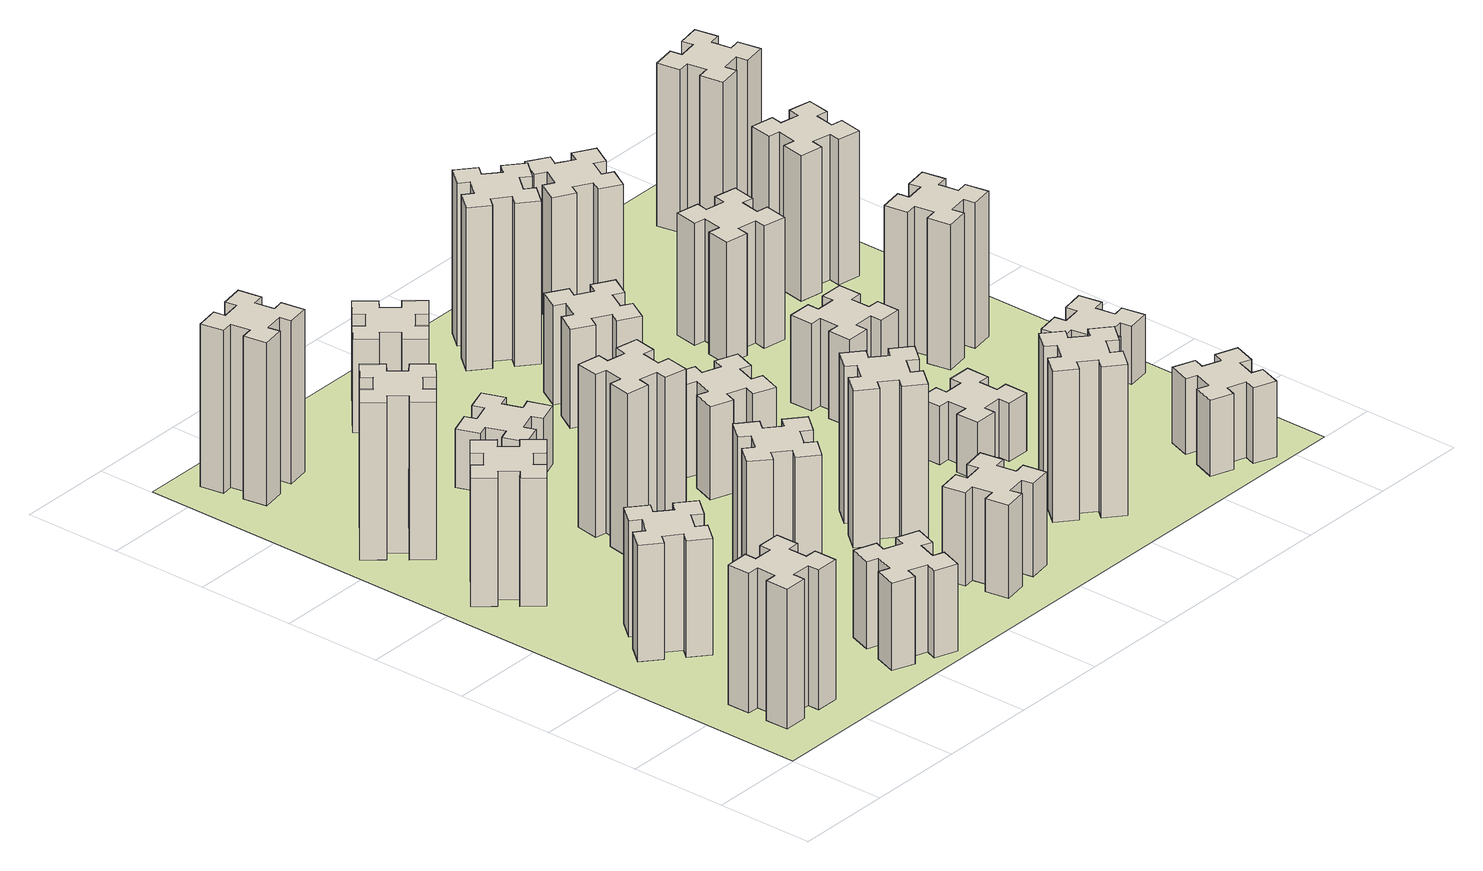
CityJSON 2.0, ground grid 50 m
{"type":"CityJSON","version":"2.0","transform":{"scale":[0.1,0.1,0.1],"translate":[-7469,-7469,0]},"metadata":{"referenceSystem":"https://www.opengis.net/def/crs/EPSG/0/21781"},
"CityObjects":{
"building1":{"type":"Building","attributes":{"class":"1000","function":"1000","usage":"1000","yearOfConstruction":2016,"roofType":"1000","measuredHeight":72,"storeysAboveGround":30,"storeysBelowGround":0},"geometry":[{"type":"Solid","lod":"1","boundaries":[[[[0,1,2,3,4,5,6,7,8,9,10,11,12,13,14,15,16,17,18,19]],[[17,16,20,21]],[[16,15,22,20]],[[15,14,23,22]],[[14,13,24,23]],[[13,12,25,24]],[[12,11,26,25]],[[11,10,27,26]],[[10,9,28,27]],[[9,8,29,28]],[[8,7,30,29]],[[7,6,31,30]],[[6,5,32,31]],[[5,4,33,32]],[[4,3,34,33]],[[3,2,35,34]],[[2,1,36,35]],[[1,0,37,36]],[[0,19,38,37]],[[19,18,39,38]],[[18,17,21,39]],[[24,25,26,27,28,29,30,31,32,33,34,35,36,37,38,39,21,20,22,23]]]]}]},
"building2":{"type":"Building","attributes":{"class":"1000","function":"1000","usage":"1000","yearOfConstruction":2016,"roofType":"1000","measuredHeight":60,"storeysAboveGround":30,"storeysBelowGround":0},"geometry":[{"type":"Solid","lod":"1","boundaries":[[[[40,41,42,43,44,45,46,47,48,49,50,51,52,53,54,55,56,57,58,59]],[[57,56,60,61]],[[56,55,62,60]],[[55,54,63,62]],[[54,53,64,63]],[[53,52,65,64]],[[52,51,66,65]],[[51,50,67,66]],[[50,49,68,67]],[[49,48,69,68]],[[48,47,70,69]],[[47,46,71,70]],[[46,45,72,71]],[[45,44,73,72]],[[44,43,74,73]],[[43,42,75,74]],[[42,41,76,75]],[[41,40,77,76]],[[40,59,78,77]],[[59,58,79,78]],[[58,57,61,79]],[[64,65,66,67,68,69,70,71,72,73,74,75,76,77,78,79,61,60,62,63]]]]}]},
"building3":{"type":"Building","attributes":{"class":"1000","function":"1000","usage":"1000","yearOfConstruction":2016,"roofType":"1000","measuredHeight":66,"storeysAboveGround":30,"storeysBelowGround":0},"geometry":[{"type":"Solid","lod":"1","boundaries":[[[[80,81,82,83,84,85,86,87,88,89,90,91,92,93,94,95,96,97,98,99]],[[97,96,100,101]],[[96,95,102,100]],[[95,94,103,102]],[[94,93,104,103]],[[93,92,105,104]],[[92,91,106,105]],[[91,90,107,106]],[[90,89,108,107]],[[89,88,109,108]],[[88,87,110,109]],[[87,86,111,110]],[[86,85,112,111]],[[85,84,113,112]],[[84,83,114,113]],[[83,82,115,114]],[[82,81,116,115]],[[81,80,117,116]],[[80,99,118,117]],[[99,98,119,118]],[[98,97,101,119]],[[104,105,106,107,108,109,110,111,112,113,114,115,116,117,118,119,101,100,102,103]]]]}]},
"building4":{"type":"Building","attributes":{"class":"1000","function":"1000","usage":"1000","yearOfConstruction":2016,"roofType":"1000","measuredHeight":81,"storeysAboveGround":30,"storeysBelowGround":0},"geometry":[{"type":"Solid","lod":"1","boundaries":[[[[120,121,122,123,124,125,126,127,128,129,130,131,132,133,134,135,136,137,138,139]],[[137,136,140,141]],[[136,135,142,140]],[[135,134,143,142]],[[134,133,144,143]],[[133,132,145,144]],[[132,131,146,145]],[[131,130,147,146]],[[130,129,148,147]],[[129,128,149,148]],[[128,127,150,149]],[[127,126,151,150]],[[126,125,152,151]],[[125,124,153,152]],[[124,123,154,153]],[[123,122,155,154]],[[122,121,156,155]],[[121,120,157,156]],[[120,139,158,157]],[[139,138,159,158]],[[138,137,141,159]],[[144,145,146,147,148,149,150,151,152,153,154,155,156,157,158,159,141,140,142,143]]]]}]},
"building5":{"type":"Building","attributes":{"class":"1000","function":"1000","usage":"1000","yearOfConstruction":2016,"roofType":"1000","measuredHeight":45,"storeysAboveGround":30,"storeysBelowGround":0},"geometry":[{"type":"Solid","lod":"1","boundaries":[[[[160,161,162,163,164,165,166,167,168,169,170,171,172,173,174,175,176,177,178,179]],[[177,176,180,181]],[[176,175,182,180]],[[175,174,183,182]],[[174,173,184,183]],[[173,172,185,184]],[[172,171,186,185]],[[171,170,187,186]],[[170,169,188,187]],[[169,168,189,188]],[[168,167,190,189]],[[167,166,191,190]],[[166,165,192,191]],[[165,164,193,192]],[[164,163,194,193]],[[163,162,195,194]],[[162,161,196,195]],[[161,160,197,196]],[[160,179,198,197]],[[179,178,199,198]],[[178,177,181,199]],[[184,185,186,187,188,189,190,191,192,193,194,195,196,197,198,199,181,180,182,183]]]]}]},
"building6":{"type":"Building","attributes":{"class":"1000","function":"1000","usage":"1000","yearOfConstruction":2016,"roofType":"1000","measuredHeight":84,"storeysAboveGround":30,"storeysBelowGround":0},"geometry":[{"type":"Solid","lod":"1","boundaries":[[[[200,201,202,203,204,205,206,207,208,209,210,211,212,213,214,215,216,217,218,219]],[[217,216,220,221]],[[216,215,222,220]],[[215,214,223,222]],[[214,213,224,223]],[[213,212,225,224]],[[212,211,226,225]],[[211,210,227,226]],[[210,209,228,227]],[[209,208,229,228]],[[208,207,230,229]],[[207,206,231,230]],[[206,205,232,231]],[[205,204,233,232]],[[204,203,234,233]],[[203,202,235,234]],[[202,201,236,235]],[[201,200,237,236]],[[200,219,238,237]],[[219,218,239,238]],[[218,217,221,239]],[[224,225,226,227,228,229,230,231,232,233,234,235,236,237,238,239,221,220,222,223]]]]}]},
"building7":{"type":"Building","attributes":{"class":"1000","function":"1000","usage":"1000","yearOfConstruction":2016,"roofType":"1000","measuredHeight":78,"storeysAboveGround":30,"storeysBelowGround":0},"geometry":[{"type":"Solid","lod":"1","boundaries":[[[[240,241,242,243,244,245,246,247,248,249,250,251,252,253,254,255,256,257,258,259]],[[257,256,260,261]],[[256,255,262,260]],[[255,254,263,262]],[[254,253,264,263]],[[253,252,265,264]],[[252,251,266,265]],[[251,250,267,266]],[[250,249,268,267]],[[249,248,269,268]],[[248,247,270,269]],[[247,246,271,270]],[[246,245,272,271]],[[245,244,273,272]],[[244,243,274,273]],[[243,242,275,274]],[[242,241,276,275]],[[241,240,277,276]],[[240,259,278,277]],[[259,258,279,278]],[[258,257,261,279]],[[264,265,266,267,268,269,270,271,272,273,274,275,276,277,278,279,261,260,262,263]]]]}]},
"building8":{"type":"Building","attributes":{"class":"1000","function":"1000","usage":"1000","yearOfConstruction":2016,"roofType":"1000","measuredHeight":84,"storeysAboveGround":30,"storeysBelowGround":0},"geometry":[{"type":"Solid","lod":"1","boundaries":[[[[280,281,282,283,284,285,286,287,288,289,290,291,292,293,294,295,296,297,298,299]],[[297,296,300,301]],[[296,295,302,300]],[[295,294,303,302]],[[294,293,304,303]],[[293,292,305,304]],[[292,291,306,305]],[[291,290,307,306]],[[290,289,308,307]],[[289,288,309,308]],[[288,287,310,309]],[[287,286,311,310]],[[286,285,312,311]],[[285,284,313,312]],[[284,283,314,313]],[[283,282,315,314]],[[282,281,316,315]],[[281,280,317,316]],[[280,299,318,317]],[[299,298,319,318]],[[298,297,301,319]],[[304,305,306,307,308,309,310,311,312,313,314,315,316,317,318,319,301,300,302,303]]]]}]},
"building9":{"type":"Building","attributes":{"class":"1000","function":"1000","usage":"1000","yearOfConstruction":2016,"roofType":"1000","measuredHeight":30,"storeysAboveGround":30,"storeysBelowGround":0},"geometry":[{"type":"Solid","lod":"1","boundaries":[[[[320,321,322,323,324,325,326,327,328,329,330,331,332,333,334,335,336,337,338,339]],[[337,336,340,341]],[[336,335,342,340]],[[335,334,343,342]],[[334,333,344,343]],[[333,332,345,344]],[[332,331,346,345]],[[331,330,347,346]],[[330,329,348,347]],[[329,328,349,348]],[[328,327,350,349]],[[327,326,351,350]],[[326,325,352,351]],[[325,324,353,352]],[[324,323,354,353]],[[323,322,355,354]],[[322,321,356,355]],[[321,320,357,356]],[[320,339,358,357]],[[339,338,359,358]],[[338,337,341,359]],[[344,345,346,347,348,349,350,351,352,353,354,355,356,357,358,359,341,340,342,343]]]]}]},
"building10":{"type":"Building","attributes":{"class":"1000","function":"1000","usage":"1000","yearOfConstruction":2016,"roofType":"1000","measuredHeight":48,"storeysAboveGround":30,"storeysBelowGround":0},"geometry":[{"type":"Solid","lod":"1","boundaries":[[[[360,361,362,363,364,365,366,367,368,369,370,371,372,373,374,375,376,377,378,379]],[[377,376,380,381]],[[376,375,382,380]],[[375,374,383,382]],[[374,373,384,383]],[[373,372,385,384]],[[372,371,386,385]],[[371,370,387,386]],[[370,369,388,387]],[[369,368,389,388]],[[368,367,390,389]],[[367,366,391,390]],[[366,365,392,391]],[[365,364,393,392]],[[364,363,394,393]],[[363,362,395,394]],[[362,361,396,395]],[[361,360,397,396]],[[360,379,398,397]],[[379,378,399,398]],[[378,377,381,399]],[[384,385,386,387,388,389,390,391,392,393,394,395,396,397,398,399,381,380,382,383]]]]}]},
"building11":{"type":"Building","attributes":{"class":"1000","function":"1000","usage":"1000","yearOfConstruction":2016,"roofType":"1000","measuredHeight":81,"storeysAboveGround":30,"storeysBelowGround":0},"geometry":[{"type":"Solid","lod":"1","boundaries":[[[[400,401,402,403,404,405,406,407,408,409,410,411,412,413,414,415,416,417,418,419]],[[417,416,420,421]],[[416,415,422,420]],[[415,414,423,422]],[[414,413,424,423]],[[413,412,425,424]],[[412,411,426,425]],[[411,410,427,426]],[[410,409,428,427]],[[409,408,429,428]],[[408,407,430,429]],[[407,406,431,430]],[[406,405,432,431]],[[405,404,433,432]],[[404,403,434,433]],[[403,402,435,434]],[[402,401,436,435]],[[401,400,437,436]],[[400,419,438,437]],[[419,418,439,438]],[[418,417,421,439]],[[424,425,426,427,428,429,430,431,432,433,434,435,436,437,438,439,421,420,422,423]]]]}]},
"building12":{"type":"Building","attributes":{"class":"1000","function":"1000","usage":"1000","yearOfConstruction":2016,"roofType":"1000","measuredHeight":48,"storeysAboveGround":30,"storeysBelowGround":0},"geometry":[{"type":"Solid","lod":"1","boundaries":[[[[440,441,442,443,444,445,446,447,448,449,450,451,452,453,454,455,456,457,458,459]],[[457,456,460,461]],[[456,455,462,460]],[[455,454,463,462]],[[454,453,464,463]],[[453,452,465,464]],[[452,451,466,465]],[[451,450,467,466]],[[450,449,468,467]],[[449,448,469,468]],[[448,447,470,469]],[[447,446,471,470]],[[446,445,472,471]],[[445,444,473,472]],[[444,443,474,473]],[[443,442,475,474]],[[442,441,476,475]],[[441,440,477,476]],[[440,459,478,477]],[[459,458,479,478]],[[458,457,461,479]],[[464,465,466,467,468,469,470,471,472,473,474,475,476,477,478,479,461,460,462,463]]]]}]},
"building13":{"type":"Building","attributes":{"class":"1000","function":"1000","usage":"1000","yearOfConstruction":2016,"roofType":"1000","measuredHeight":48,"storeysAboveGround":30,"storeysBelowGround":0},"geometry":[{"type":"Solid","lod":"1","boundaries":[[[[480,481,482,483,484,485,486,487,488,489,490,491,492,493,494,495,496,497,498,499]],[[497,496,500,501]],[[496,495,502,500]],[[495,494,503,502]],[[494,493,504,503]],[[493,492,505,504]],[[492,491,506,505]],[[491,490,507,506]],[[490,489,508,507]],[[489,488,509,508]],[[488,487,510,509]],[[487,486,511,510]],[[486,485,512,511]],[[485,484,513,512]],[[484,483,514,513]],[[483,482,515,514]],[[482,481,516,515]],[[481,480,517,516]],[[480,499,518,517]],[[499,498,519,518]],[[498,497,501,519]],[[504,505,506,507,508,509,510,511,512,513,514,515,516,517,518,519,501,500,502,503]]]]}]},
"building14":{"type":"Building","attributes":{"class":"1000","function":"1000","usage":"1000","yearOfConstruction":2016,"roofType":"1000","measuredHeight":51,"storeysAboveGround":30,"storeysBelowGround":0},"geometry":[{"type":"Solid","lod":"1","boundaries":[[[[520,521,522,523,524,525,526,527,528,529,530,531,532,533,534,535,536,537,538,539]],[[537,536,540,541]],[[536,535,542,540]],[[535,534,543,542]],[[534,533,544,543]],[[533,532,545,544]],[[532,531,546,545]],[[531,530,547,546]],[[530,529,548,547]],[[529,528,549,548]],[[528,527,550,549]],[[527,526,551,550]],[[526,525,552,551]],[[525,524,553,552]],[[524,523,554,553]],[[523,522,555,554]],[[522,521,556,555]],[[521,520,557,556]],[[520,539,558,557]],[[539,538,559,558]],[[538,537,541,559]],[[544,545,546,547,548,549,550,551,552,553,554,555,556,557,558,559,541,540,542,543]]]]}]},
"building15":{"type":"Building","attributes":{"class":"1000","function":"1000","usage":"1000","yearOfConstruction":2016,"roofType":"1000","measuredHeight":78,"storeysAboveGround":30,"storeysBelowGround":0},"geometry":[{"type":"Solid","lod":"1","boundaries":[[[[560,561,562,563,564,565,566,567,568,569,570,571,572,573,574,575,576,577,578,579]],[[577,576,580,581]],[[576,575,582,580]],[[575,574,583,582]],[[574,573,584,583]],[[573,572,585,584]],[[572,571,586,585]],[[571,570,587,586]],[[570,569,588,587]],[[569,568,589,588]],[[568,567,590,589]],[[567,566,591,590]],[[566,565,592,591]],[[565,564,593,592]],[[564,563,594,593]],[[563,562,595,594]],[[562,561,596,595]],[[561,560,597,596]],[[560,579,598,597]],[[579,578,599,598]],[[578,577,581,599]],[[584,585,586,587,588,589,590,591,592,593,594,595,596,597,598,599,581,580,582,583]]]]}]},
"building16":{"type":"Building","attributes":{"class":"1000","function":"1000","usage":"1000","yearOfConstruction":2016,"roofType":"1000","measuredHeight":30,"storeysAboveGround":30,"storeysBelowGround":0},"geometry":[{"type":"Solid","lod":"1","boundaries":[[[[600,601,602,603,604,605,606,607,608,609,610,611,612,613,614,615,616,617,618,619]],[[617,616,620,621]],[[616,615,622,620]],[[615,614,623,622]],[[614,613,624,623]],[[613,612,625,624]],[[612,611,626,625]],[[611,610,627,626]],[[610,609,628,627]],[[609,608,629,628]],[[608,607,630,629]],[[607,606,631,630]],[[606,605,632,631]],[[605,604,633,632]],[[604,603,634,633]],[[603,602,635,634]],[[602,601,636,635]],[[601,600,637,636]],[[600,619,638,637]],[[619,618,639,638]],[[618,617,621,639]],[[624,625,626,627,628,629,630,631,632,633,634,635,636,637,638,639,621,620,622,623]]]]}]},
"building17":{"type":"Building","attributes":{"class":"1000","function":"1000","usage":"1000","yearOfConstruction":2016,"roofType":"1000","measuredHeight":84,"storeysAboveGround":30,"storeysBelowGround":0},"geometry":[{"type":"Solid","lod":"1","boundaries":[[[[640,641,642,643,644,645,646,647,648,649,650,651,652,653,654,655,656,657,658,659]],[[657,656,660,661]],[[656,655,662,660]],[[655,654,663,662]],[[654,653,664,663]],[[653,652,665,664]],[[652,651,666,665]],[[651,650,667,666]],[[650,649,668,667]],[[649,648,669,668]],[[648,647,670,669]],[[647,646,671,670]],[[646,645,672,671]],[[645,644,673,672]],[[644,643,674,673]],[[643,642,675,674]],[[642,641,676,675]],[[641,640,677,676]],[[640,659,678,677]],[[659,658,679,678]],[[658,657,661,679]],[[664,665,666,667,668,669,670,671,672,673,674,675,676,677,678,679,661,660,662,663]]]]}]},
"building18":{"type":"Building","attributes":{"class":"1000","function":"1000","usage":"1000","yearOfConstruction":2016,"roofType":"1000","measuredHeight":45,"storeysAboveGround":30,"storeysBelowGround":0},"geometry":[{"type":"Solid","lod":"1","boundaries":[[[[680,681,682,683,684,685,686,687,688,689,690,691,692,693,694,695,696,697,698,699]],[[697,696,700,701]],[[696,695,702,700]],[[695,694,703,702]],[[694,693,704,703]],[[693,692,705,704]],[[692,691,706,705]],[[691,690,707,706]],[[690,689,708,707]],[[689,688,709,708]],[[688,687,710,709]],[[687,686,711,710]],[[686,685,712,711]],[[685,684,713,712]],[[684,683,714,713]],[[683,682,715,714]],[[682,681,716,715]],[[681,680,717,716]],[[680,699,718,717]],[[699,698,719,718]],[[698,697,701,719]],[[704,705,706,707,708,709,710,711,712,713,714,715,716,717,718,719,701,700,702,703]]]]}]},
"building19":{"type":"Building","attributes":{"class":"1000","function":"1000","usage":"1000","yearOfConstruction":2016,"roofType":"1000","measuredHeight":39,"storeysAboveGround":30,"storeysBelowGround":0},"geometry":[{"type":"Solid","lod":"1","boundaries":[[[[720,721,722,723,724,725,726,727,728,729,730,731,732,733,734,735,736,737,738,739]],[[737,736,740,741]],[[736,735,742,740]],[[735,734,743,742]],[[734,733,744,743]],[[733,732,745,744]],[[732,731,746,745]],[[731,730,747,746]],[[730,729,748,747]],[[729,728,749,748]],[[728,727,750,749]],[[727,726,751,750]],[[726,725,752,751]],[[725,724,753,752]],[[724,723,754,753]],[[723,722,755,754]],[[722,721,756,755]],[[721,720,757,756]],[[720,739,758,757]],[[739,738,759,758]],[[738,737,741,759]],[[744,745,746,747,748,749,750,751,752,753,754,755,756,757,758,759,741,740,742,743]]]]}]},
"building20":{"type":"Building","attributes":{"class":"1000","function":"1000","usage":"1000","yearOfConstruction":2016,"roofType":"1000","measuredHeight":63,"storeysAboveGround":30,"storeysBelowGround":0},"geometry":[{"type":"Solid","lod":"1","boundaries":[[[[760,761,762,763,764,765,766,767,768,769,770,771,772,773,774,775,776,777,778,779]],[[777,776,780,781]],[[776,775,782,780]],[[775,774,783,782]],[[774,773,784,783]],[[773,772,785,784]],[[772,771,786,785]],[[771,770,787,786]],[[770,769,788,787]],[[769,768,789,788]],[[768,767,790,789]],[[767,766,791,790]],[[766,765,792,791]],[[765,764,793,792]],[[764,763,794,793]],[[763,762,795,794]],[[762,761,796,795]],[[761,760,797,796]],[[760,779,798,797]],[[779,778,799,798]],[[778,777,781,799]],[[784,785,786,787,788,789,790,791,792,793,794,795,796,797,798,799,781,780,782,783]]]]}]},
"building21":{"type":"Building","attributes":{"class":"1000","function":"1000","usage":"1000","yearOfConstruction":2016,"roofType":"1000","measuredHeight":66,"storeysAboveGround":30,"storeysBelowGround":0},"geometry":[{"type":"Solid","lod":"1","boundaries":[[[[800,801,802,803,804,805,806,807,808,809,810,811,812,813,814,815,816,817,818,819]],[[817,816,820,821]],[[816,815,822,820]],[[815,814,823,822]],[[814,813,824,823]],[[813,812,825,824]],[[812,811,826,825]],[[811,810,827,826]],[[810,809,828,827]],[[809,808,829,828]],[[808,807,830,829]],[[807,806,831,830]],[[806,805,832,831]],[[805,804,833,832]],[[804,803,834,833]],[[803,802,835,834]],[[802,801,836,835]],[[801,800,837,836]],[[800,819,838,837]],[[819,818,839,838]],[[818,817,821,839]],[[824,825,826,827,828,829,830,831,832,833,834,835,836,837,838,839,821,820,822,823]]]]}]},
"building22":{"type":"Building","attributes":{"class":"1000","function":"1000","usage":"1000","yearOfConstruction":2016,"roofType":"1000","measuredHeight":30,"storeysAboveGround":30,"storeysBelowGround":0},"geometry":[{"type":"Solid","lod":"1","boundaries":[[[[840,841,842,843,844,845,846,847,848,849,850,851,852,853,854,855,856,857,858,859]],[[857,856,860,861]],[[856,855,862,860]],[[855,854,863,862]],[[854,853,864,863]],[[853,852,865,864]],[[852,851,866,865]],[[851,850,867,866]],[[850,849,868,867]],[[849,848,869,868]],[[848,847,870,869]],[[847,846,871,870]],[[846,845,872,871]],[[845,844,873,872]],[[844,843,874,873]],[[843,842,875,874]],[[842,841,876,875]],[[841,840,877,876]],[[840,859,878,877]],[[859,858,879,878]],[[858,857,861,879]],[[864,865,866,867,868,869,870,871,872,873,874,875,876,877,878,879,861,860,862,863]]]]}]},
"building23":{"type":"Building","attributes":{"class":"1000","function":"1000","usage":"1000","yearOfConstruction":2016,"roofType":"1000","measuredHeight":75,"storeysAboveGround":30,"storeysBelowGround":0},"geometry":[{"type":"Solid","lod":"1","boundaries":[[[[880,881,882,883,884,885,886,887,888,889,890,891,892,893,894,895,896,897,898,899]],[[897,896,900,901]],[[896,895,902,900]],[[895,894,903,902]],[[894,893,904,903]],[[893,892,905,904]],[[892,891,906,905]],[[891,890,907,906]],[[890,889,908,907]],[[889,888,909,908]],[[888,887,910,909]],[[887,886,911,910]],[[886,885,912,911]],[[885,884,913,912]],[[884,883,914,913]],[[883,882,915,914]],[[882,881,916,915]],[[881,880,917,916]],[[880,899,918,917]],[[899,898,919,918]],[[898,897,901,919]],[[904,905,906,907,908,909,910,911,912,913,914,915,916,917,918,919,901,900,902,903]]]]}]},
"building24":{"type":"Building","attributes":{"class":"1000","function":"1000","usage":"1000","yearOfConstruction":2016,"roofType":"1000","measuredHeight":75,"storeysAboveGround":30,"storeysBelowGround":0},"geometry":[{"type":"Solid","lod":"1","boundaries":[[[[920,921,922,923,924,925,926,927,928,929,930,931,932,933,934,935,936,937,938,939]],[[937,936,940,941]],[[936,935,942,940]],[[935,934,943,942]],[[934,933,944,943]],[[933,932,945,944]],[[932,931,946,945]],[[931,930,947,946]],[[930,929,948,947]],[[929,928,949,948]],[[928,927,950,949]],[[927,926,951,950]],[[926,925,952,951]],[[925,924,953,952]],[[924,923,954,953]],[[923,922,955,954]],[[922,921,956,955]],[[921,920,957,956]],[[920,939,958,957]],[[939,938,959,958]],[[938,937,941,959]],[[944,945,946,947,948,949,950,951,952,953,954,955,956,957,958,959,941,940,942,943]]]]}]},
"building25":{"type":"Building","attributes":{"class":"1000","function":"1000","usage":"1000","yearOfConstruction":2016,"roofType":"1000","measuredHeight":84,"storeysAboveGround":30,"storeysBelowGround":0},"geometry":[{"type":"Solid","lod":"1","boundaries":[[[[960,961,962,963,964,965,966,967,968,969,970,971,972,973,974,975,976,977,978,979]],[[977,976,980,981]],[[976,975,982,980]],[[975,974,983,982]],[[974,973,984,983]],[[973,972,985,984]],[[972,971,986,985]],[[971,970,987,986]],[[970,969,988,987]],[[969,968,989,988]],[[968,967,990,989]],[[967,966,991,990]],[[966,965,992,991]],[[965,964,993,992]],[[964,963,994,993]],[[963,962,995,994]],[[962,961,996,995]],[[961,960,997,996]],[[960,979,998,997]],[[979,978,999,998]],[[978,977,981,999]],[[984,985,986,987,988,989,990,991,992,993,994,995,996,997,998,999,981,980,982,983]]]]}]},
"landuse1":{"type":"LandUse","attributes":{"name":"plot1","function":"1010"},"geometry":[{"type":"MultiSurface","lod":"1","boundaries":[[[1000,1001,1002,1003]]]}]}
},
"vertices":[
[325,265,0],[425,265,0],[425,205,0],[545,205,0],[545,325,0],[485,325,0],[485,425,0],[545,425,0],[545,545,0],[425,545,0],[425,485,0],[325,485,0],[325,545,0],[205,545,0],[205,425,0],[265,425,0],[265,325,0],[205,325,0],[205,205,0],[325,205,0],[265,325,720],[205,325,720],[265,425,720],[205,425,720],[205,545,720],[325,545,720],[325,485,720],[425,485,720],[425,545,720],[545,545,720],[545,425,720],[485,425,720],[485,325,720],[545,325,720],[545,205,720],[425,205,720],[425,265,720],[325,265,720],[325,205,720],[205,205,720],
[527,1006,0],[592,1083,0],[638,1044,0],[715,1136,0],[623,1213,0],[584,1167,0],[508,1232,0],[546,1278,0],[454,1355,0],[377,1263,0],[423,1224,0],[359,1148,0],[313,1186,0],[236,1094,0],[328,1017,0],[366,1063,0],[443,999,0],[404,953,0],[496,876,0],[573,968,0],[443,999,600],[404,953,600],[366,1063,600],[328,1017,600],[236,1094,600],[313,1186,600],[359,1148,600],[423,1224,600],[377,1263,600],[454,1355,600],[546,1278,600],[508,1232,600],[584,1167,600],[623,1213,600],[715,1136,600],[638,1044,600],[592,1083,600],[527,1006,600],[573,968,600],[496,876,600],
[492,1988,0],[427,2064,0],[473,2103,0],[396,2195,0],[304,2118,0],[343,2072,0],[266,2007,0],[228,2053,0],[136,1976,0],[213,1884,0],[259,1923,0],[323,1846,0],[277,1808,0],[354,1716,0],[446,1793,0],[408,1839,0],[484,1903,0],[523,1857,0],[615,1934,0],[538,2026,0],[484,1903,660],[523,1857,660],[408,1839,660],[446,1793,660],[354,1716,660],[277,1808,660],[323,1846,660],[259,1923,660],[213,1884,660],[136,1976,660],[228,2053,660],[266,2007,660],[343,2072,660],[304,2118,660],[396,2195,660],[473,2103,660],[427,2064,660],[492,1988,660],[538,2026,660],[615,1934,660],
[343,2712,0],[266,2647,0],[228,2693,0],[136,2616,0],[213,2524,0],[259,2563,0],[323,2486,0],[277,2448,0],[354,2356,0],[446,2433,0],[408,2479,0],[484,2543,0],[523,2497,0],[615,2574,0],[538,2666,0],[492,2628,0],[427,2704,0],[473,2743,0],[396,2835,0],[304,2758,0],[427,2704,810],[473,2743,810],[492,2628,810],[538,2666,810],[615,2574,810],[523,2497,810],[484,2543,810],[408,2479,810],[446,2433,810],[354,2356,810],[277,2448,810],[323,2486,810],[259,2563,810],[213,2524,810],[136,2616,810],[228,2693,810],[266,2647,810],[343,2712,810],[304,2758,810],[396,2835,810],
[1200,362,0],[1106,396,0],[1127,452,0],[1014,493,0],[973,380,0],[1029,360,0],[995,266,0],[939,287,0],[897,174,0],[1010,133,0],[1031,189,0],[1125,155,0],[1104,99,0],[1217,57,0],[1258,170,0],[1202,191,0],[1236,285,0],[1292,264,0],[1333,377,0],[1220,418,0],[1236,285,450],[1292,264,450],[1202,191,450],[1258,170,450],[1217,57,450],[1104,99,450],[1125,155,450],[1031,189,450],[1010,133,450],[897,174,450],[939,287,450],[995,266,450],[1029,360,450],[973,380,450],[1014,493,450],[1127,452,450],[1106,396,450],[1200,362,450],[1220,418,450],[1333,377,450],
[492,3405,0],[475,3504,0],[534,3514,0],[513,3632,0],[395,3611,0],[405,3552,0],[307,3535,0],[297,3594,0],[178,3573,0],[199,3455,0],[258,3465,0],[276,3367,0],[217,3357,0],[237,3238,0],[356,3259,0],[345,3318,0],[444,3336,0],[454,3277,0],[572,3297,0],[551,3416,0],[444,3336,840],[454,3277,840],[345,3318,840],[356,3259,840],[237,3238,840],[217,3357,840],[276,3367,840],[258,3465,840],[199,3455,840],[178,3573,840],[297,3594,840],[307,3535,840],[405,3552,840],[395,3611,840],[513,3632,840],[534,3514,840],[475,3504,840],[492,3405,840],[551,3416,840],[572,3297,840],
[1224,1067,0],[1148,1132,0],[1186,1178,0],[1094,1255,0],[1017,1163,0],[1063,1124,0],[999,1048,0],[953,1086,0],[876,994,0],[968,917,0],[1006,963,0],[1083,899,0],[1044,853,0],[1136,776,0],[1213,868,0],[1167,906,0],[1232,983,0],[1278,944,0],[1355,1036,0],[1263,1113,0],[1232,983,780],[1278,944,780],[1167,906,780],[1213,868,780],[1136,776,780],[1044,853,780],[1083,899,780],[1006,963,780],[968,917,780],[876,994,780],[953,1086,780],[999,1048,780],[1063,1124,780],[1017,1163,780],[1094,1255,780],[1186,1178,780],[1148,1132,780],[1224,1067,780],[1263,1113,780],[1355,1036,780],
[1047,1756,0],[1145,1738,0],[1135,1679,0],[1253,1658,0],[1274,1777,0],[1215,1787,0],[1232,1885,0],[1291,1875,0],[1312,1993,0],[1194,2014,0],[1184,1955,0],[1085,1972,0],[1096,2031,0],[977,2052,0],[957,1934,0],[1016,1924,0],[998,1825,0],[939,1836,0],[918,1717,0],[1037,1697,0],[998,1825,840],[939,1836,840],[1016,1924,840],[957,1934,840],[977,2052,840],[1096,2031,840],[1085,1972,840],[1184,1955,840],[1194,2014,840],[1312,1993,840],[1291,1875,840],[1232,1885,840],[1215,1787,840],[1274,1777,840],[1253,1658,840],[1135,1679,840],[1145,1738,840],[1047,1756,840],[1037,1697,840],[918,1717,840],
[1106,2475,0],[1200,2509,0],[1220,2453,0],[1333,2494,0],[1292,2607,0],[1236,2586,0],[1202,2680,0],[1258,2700,0],[1217,2813,0],[1104,2772,0],[1125,2716,0],[1031,2682,0],[1010,2738,0],[897,2697,0],[939,2584,0],[995,2605,0],[1029,2511,0],[973,2490,0],[1014,2377,0],[1127,2419,0],[1029,2511,300],[973,2490,300],[995,2605,300],[939,2584,300],[897,2697,300],[1010,2738,300],[1031,2682,300],[1125,2716,300],[1104,2772,300],[1217,2813,300],[1258,2700,300],[1202,2680,300],[1236,2586,300],[1292,2607,300],[1333,2494,300],[1220,2453,300],[1200,2509,300],[1106,2475,300],[1127,2419,300],[1014,2377,300],
[1738,405,0],[1756,307,0],[1697,297,0],[1717,178,0],[1836,199,0],[1825,258,0],[1924,276,0],[1934,217,0],[2052,237,0],[2031,356,0],[1972,345,0],[1955,444,0],[2014,454,0],[1993,572,0],[1875,551,0],[1885,492,0],[1787,475,0],[1777,534,0],[1658,513,0],[1679,395,0],[1787,475,480],[1777,534,480],[1885,492,480],[1875,551,480],[1993,572,480],[2014,454,480],[1955,444,480],[1972,345,480],[2031,356,480],[2052,237,480],[1934,217,480],[1924,276,480],[1825,258,480],[1836,199,480],[1717,178,480],[1697,297,480],[1756,307,480],[1738,405,480],[1679,395,480],[1658,513,480],
[1964,1067,0],[1888,1132,0],[1926,1178,0],[1834,1255,0],[1757,1163,0],[1803,1124,0],[1739,1048,0],[1693,1086,0],[1616,994,0],[1708,917,0],[1746,963,0],[1823,899,0],[1784,853,0],[1876,776,0],[1953,868,0],[1907,906,0],[1972,983,0],[2018,944,0],[2095,1036,0],[2003,1113,0],[1972,983,810],[2018,944,810],[1907,906,810],[1953,868,810],[1876,776,810],[1784,853,810],[1823,899,810],[1746,963,810],[1708,917,810],[1616,994,810],[1693,1086,810],[1739,1048,810],[1803,1124,810],[1757,1163,810],[1834,1255,810],[1926,1178,810],[1888,1132,810],[1964,1067,810],[2003,1113,810],[2095,1036,810],
[1183,3452,0],[1106,3387,0],[1068,3433,0],[976,3356,0],[1053,3264,0],[1099,3303,0],[1163,3226,0],[1117,3188,0],[1194,3096,0],[1286,3173,0],[1248,3219,0],[1324,3283,0],[1363,3237,0],[1455,3314,0],[1378,3406,0],[1332,3368,0],[1267,3444,0],[1313,3483,0],[1236,3575,0],[1144,3498,0],[1267,3444,480],[1313,3483,480],[1332,3368,480],[1378,3406,480],[1455,3314,480],[1363,3237,480],[1324,3283,480],[1248,3219,480],[1286,3173,480],[1194,3096,480],[1117,3188,480],[1163,3226,480],[1099,3303,480],[1053,3264,480],[976,3356,480],[1068,3433,480],[1106,3387,480],[1183,3452,480],[1144,3498,480],[1236,3575,480],
[1669,1940,0],[1635,1846,0],[1579,1867,0],[1537,1754,0],[1650,1713,0],[1671,1769,0],[1765,1735,0],[1744,1679,0],[1857,1637,0],[1898,1750,0],[1842,1771,0],[1876,1865,0],[1932,1844,0],[1973,1957,0],[1860,1998,0],[1840,1942,0],[1746,1976,0],[1767,2032,0],[1654,2073,0],[1613,1960,0],[1746,1976,480],[1767,2032,480],[1840,1942,480],[1860,1998,480],[1973,1957,480],[1932,1844,480],[1876,1865,480],[1842,1771,480],[1898,1750,480],[1857,1637,480],[1744,1679,480],[1765,1735,480],[1671,1769,480],[1650,1713,480],[1537,1754,480],[1579,1867,480],[1635,1846,480],[1669,1940,480],[1613,1960,480],[1654,2073,480],
[1757,2625,0],[1844,2575,0],[1814,2523,0],[1918,2463,0],[1978,2567,0],[1926,2597,0],[1976,2684,0],[2028,2654,0],[2088,2758,0],[1984,2818,0],[1954,2766,0],[1867,2816,0],[1897,2868,0],[1793,2928,0],[1733,2824,0],[1785,2794,0],[1735,2707,0],[1683,2737,0],[1623,2633,0],[1727,2573,0],[1735,2707,510],[1683,2737,510],[1785,2794,510],[1733,2824,510],[1793,2928,510],[1897,2868,510],[1867,2816,510],[1954,2766,510],[1984,2818,510],[2088,2758,510],[2028,2654,510],[1976,2684,510],[1926,2597,510],[1978,2567,510],[1918,2463,510],[1814,2523,510],[1844,2575,510],[1757,2625,510],[1727,2573,510],[1623,2633,510],
[2704,527,0],[2628,592,0],[2666,638,0],[2574,715,0],[2497,623,0],[2543,584,0],[2479,508,0],[2433,546,0],[2356,454,0],[2448,377,0],[2486,423,0],[2563,359,0],[2524,313,0],[2616,236,0],[2693,328,0],[2647,366,0],[2712,443,0],[2758,404,0],[2835,496,0],[2743,573,0],[2712,443,780],[2758,404,780],[2647,366,780],[2693,328,780],[2616,236,780],[2524,313,780],[2563,359,780],[2486,423,780],[2448,377,780],[2356,454,780],[2433,546,780],[2479,508,780],[2543,584,780],[2497,623,780],[2574,715,780],[2666,638,780],[2628,592,780],[2704,527,780],[2743,573,780],[2835,496,780],
[2485,1165,0],[2485,1065,0],[2425,1065,0],[2425,945,0],[2545,945,0],[2545,1005,0],[2645,1005,0],[2645,945,0],[2765,945,0],[2765,1065,0],[2705,1065,0],[2705,1165,0],[2765,1165,0],[2765,1285,0],[2645,1285,0],[2645,1225,0],[2545,1225,0],[2545,1285,0],[2425,1285,0],[2425,1165,0],[2545,1225,300],[2545,1285,300],[2645,1225,300],[2645,1285,300],[2765,1285,300],[2765,1165,300],[2705,1165,300],[2705,1065,300],[2765,1065,300],[2765,945,300],[2645,945,300],[2645,1005,300],[2545,1005,300],[2545,945,300],[2425,945,300],[2425,1065,300],[2485,1065,300],[2485,1165,300],[2425,1165,300],[2425,1285,300],
[1846,3283,0],[1923,3219,0],[1884,3173,0],[1976,3096,0],[2053,3188,0],[2007,3226,0],[2072,3303,0],[2118,3264,0],[2195,3356,0],[2103,3433,0],[2064,3387,0],[1988,3452,0],[2026,3498,0],[1934,3575,0],[1857,3483,0],[1903,3444,0],[1839,3368,0],[1793,3406,0],[1716,3314,0],[1808,3237,0],[1839,3368,840],[1793,3406,840],[1903,3444,840],[1857,3483,840],[1934,3575,840],[2026,3498,840],[1988,3452,840],[2064,3387,840],[2103,3433,840],[2195,3356,840],[2118,3264,840],[2072,3303,840],[2007,3226,840],[2053,3188,840],[1976,3096,840],[1884,3173,840],[1923,3219,840],[1846,3283,840],[1808,3237,840],[1716,3314,840],
[2645,1965,0],[2545,1965,0],[2545,2025,0],[2425,2025,0],[2425,1905,0],[2485,1905,0],[2485,1805,0],[2425,1805,0],[2425,1685,0],[2545,1685,0],[2545,1745,0],[2645,1745,0],[2645,1685,0],[2765,1685,0],[2765,1805,0],[2705,1805,0],[2705,1905,0],[2765,1905,0],[2765,2025,0],[2645,2025,0],[2705,1905,450],[2765,1905,450],[2705,1805,450],[2765,1805,450],[2765,1685,450],[2645,1685,450],[2645,1745,450],[2545,1745,450],[2545,1685,450],[2425,1685,450],[2425,1805,450],[2485,1805,450],[2485,1905,450],[2425,1905,450],[2425,2025,450],[2545,2025,450],[2545,1965,450],[2645,1965,450],[2645,2025,450],[2765,2025,450],
[3422,191,0],[3456,285,0],[3512,264,0],[3553,377,0],[3440,418,0],[3420,362,0],[3326,396,0],[3347,452,0],[3234,493,0],[3193,380,0],[3249,360,0],[3215,266,0],[3159,287,0],[3117,174,0],[3230,133,0],[3251,189,0],[3345,155,0],[3324,99,0],[3437,57,0],[3478,170,0],[3345,155,390],[3324,99,390],[3251,189,390],[3230,133,390],[3117,174,390],[3159,287,390],[3215,266,390],[3249,360,390],[3193,380,390],[3234,493,390],[3347,452,390],[3326,396,390],[3420,362,390],[3440,418,390],[3553,377,390],[3512,264,390],[3456,285,390],[3422,191,390],[3478,170,390],[3437,57,390],
[2627,2496,0],[2725,2478,0],[2715,2419,0],[2833,2398,0],[2854,2517,0],[2795,2527,0],[2812,2625,0],[2871,2615,0],[2892,2733,0],[2774,2754,0],[2764,2695,0],[2665,2712,0],[2676,2771,0],[2557,2792,0],[2537,2674,0],[2596,2664,0],[2578,2565,0],[2519,2576,0],[2498,2457,0],[2617,2437,0],[2578,2565,630],[2519,2576,630],[2596,2664,630],[2537,2674,630],[2557,2792,630],[2676,2771,630],[2665,2712,630],[2764,2695,630],[2774,2754,630],[2892,2733,630],[2871,2615,630],[2812,2625,630],[2795,2527,630],[2854,2517,630],[2833,2398,630],[2715,2419,630],[2725,2478,630],[2627,2496,630],[2617,2437,630],[2498,2457,630],
[2594,3406,0],[2507,3456,0],[2537,3508,0],[2433,3568,0],[2373,3464,0],[2425,3434,0],[2375,3347,0],[2323,3377,0],[2263,3273,0],[2367,3213,0],[2397,3265,0],[2484,3215,0],[2454,3163,0],[2558,3103,0],[2618,3207,0],[2566,3237,0],[2616,3324,0],[2668,3294,0],[2728,3398,0],[2624,3458,0],[2616,3324,660],[2668,3294,660],[2566,3237,660],[2618,3207,660],[2558,3103,660],[2454,3163,660],[2484,3215,660],[2397,3265,660],[2367,3213,660],[2263,3273,660],[2323,3377,660],[2375,3347,660],[2425,3434,660],[2373,3464,660],[2433,3568,660],[2537,3508,660],[2507,3456,660],[2594,3406,660],[2624,3458,660],[2728,3398,660],
[3552,1085,0],[3535,1184,0],[3594,1194,0],[3573,1312,0],[3455,1291,0],[3465,1232,0],[3367,1215,0],[3357,1274,0],[3238,1253,0],[3259,1135,0],[3318,1145,0],[3336,1047,0],[3277,1037,0],[3297,918,0],[3416,939,0],[3405,998,0],[3504,1016,0],[3514,957,0],[3632,977,0],[3611,1096,0],[3504,1016,300],[3514,957,300],[3405,998,300],[3416,939,300],[3297,918,300],[3277,1037,300],[3336,1047,300],[3318,1145,300],[3259,1135,300],[3238,1253,300],[3357,1274,300],[3367,1215,300],[3465,1232,300],[3455,1291,300],[3573,1312,300],[3594,1194,300],[3535,1184,300],[3552,1085,300],[3611,1096,300],[3632,977,300],
[3205,1738,0],[3304,1756,0],[3314,1697,0],[3432,1717,0],[3411,1836,0],[3352,1825,0],[3335,1924,0],[3394,1934,0],[3373,2052,0],[3255,2031,0],[3265,1972,0],[3167,1955,0],[3157,2014,0],[3038,1993,0],[3059,1875,0],[3118,1885,0],[3136,1787,0],[3077,1777,0],[3097,1658,0],[3216,1679,0],[3136,1787,750],[3077,1777,750],[3118,1885,750],[3059,1875,750],[3038,1993,750],[3157,2014,750],[3167,1955,750],[3265,1972,750],[3255,2031,750],[3373,2052,750],[3394,1934,750],[3335,1924,750],[3352,1825,750],[3411,1836,750],[3432,1717,750],[3314,1697,750],[3304,1756,750],[3205,1738,750],[3216,1679,750],[3097,1658,750],
[3236,2764,0],[3218,2665,0],[3159,2676,0],[3138,2557,0],[3257,2537,0],[3267,2596,0],[3365,2578,0],[3355,2519,0],[3473,2498,0],[3494,2617,0],[3435,2627,0],[3452,2725,0],[3511,2715,0],[3532,2833,0],[3414,2854,0],[3404,2795,0],[3305,2812,0],[3316,2871,0],[3197,2892,0],[3177,2774,0],[3305,2812,750],[3316,2871,750],[3404,2795,750],[3414,2854,750],[3532,2833,750],[3511,2715,750],[3452,2725,750],[3435,2627,750],[3494,2617,750],[3473,2498,750],[3355,2519,750],[3365,2578,750],[3267,2596,750],[3257,2537,750],[3138,2557,750],[3159,2676,750],[3218,2665,750],[3236,2764,750],[3177,2774,750],[3197,2892,750],
[3552,3305,0],[3535,3404,0],[3594,3414,0],[3573,3532,0],[3455,3511,0],[3465,3452,0],[3367,3435,0],[3357,3494,0],[3238,3473,0],[3259,3355,0],[3318,3365,0],[3336,3267,0],[3277,3257,0],[3297,3138,0],[3416,3159,0],[3405,3218,0],[3504,3236,0],[3514,3177,0],[3632,3197,0],[3611,3316,0],[3504,3236,840],[3514,3177,840],[3405,3218,840],[3416,3159,840],[3297,3138,840],[3277,3257,840],[3336,3267,840],[3318,3365,840],[3259,3355,840],[3238,3473,840],[3357,3494,840],[3367,3435,840],[3465,3452,840],[3455,3511,840],[3573,3532,840],[3594,3414,840],[3535,3404,840],[3552,3305,840],[3611,3316,840],[3632,3197,840],
[5,3705,0],[3705,3705,0],[3705,5,0],[5,5,0]
]}
